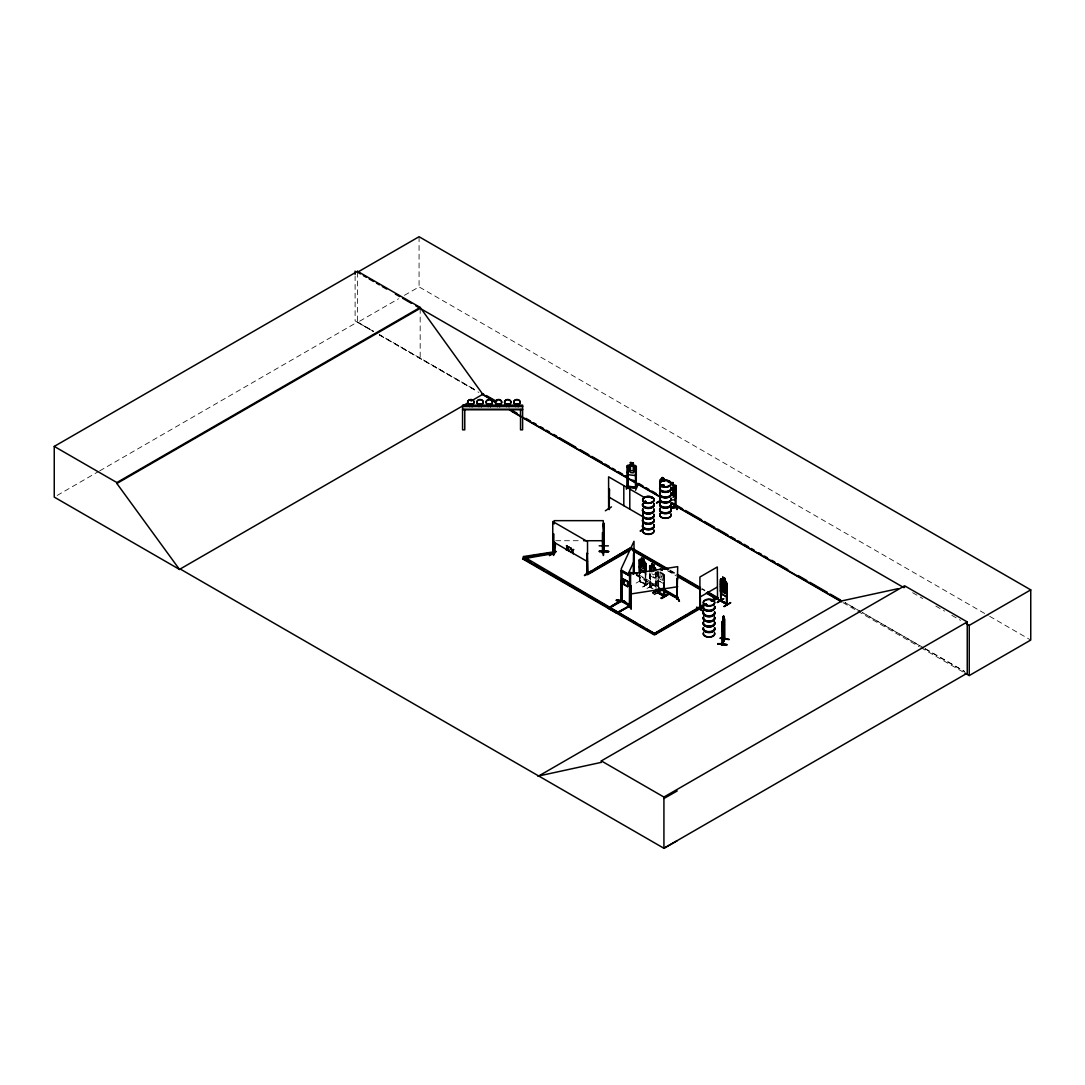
<?xml version="1.0" encoding="UTF-8"?>
<svg xmlns="http://www.w3.org/2000/svg" width="1085" height="1085" viewBox="0 0 1085 1085"><rect width="100%" height="100%" fill="white"/><g stroke="black" fill="none" stroke-linecap="round" stroke-linejoin="round"><path stroke-width="0.75" stroke-dasharray="5 3.75" d="M656.072 576.135L655.34 578.264C643.161 569.001 656.642 583.011 656.14 576.189M660.073 571.781L664.21 574.996L664.21 581.587L663.491 583.554L658.649 580.678L657.93 577.885L658.5 580.773L663.613 583.621L664.278 581.546M652.939 585.317L646.117 588.979L652.994 585.005M636.108 583.093L642.632 579.404M640.014 581.045L639.282 580.638L640.245 580.923M645.778 573.355L645.846 585.1C638.292 580.597 639.255 583.988 640.177 574.914M645.222 584.788L645.643 584.34M639.513 581.235L646.077 584.978L646.009 573.233M650.24 587.026L649.617 586.646L650.471 586.822M649.847 586.51L650.349 587.785L650.512 574.236M654.933 573.585L653.862 574.942L651.868 573.789M658.459 573.097L657.876 572.758L658.459 586.483M649.21 582.74L642.727 586.931L649.25 582.794M642.808 586.931L649.535 583.282M642.727 586.931L649.291 583.147M663.694 587.785L663.925 575.945L664.522 588.002M664.522 576.284L663.694 576.081M57.179 495.425L98.179 471.744M99.644 470.904L357.562 321.987L373.579 331.237M357.562 272.226L357.562 322.408L398.575 298.741M404.42 295.351L419.068 286.901L988.204 615.493M663.518 573.694L664.278 575.009M652.953 585.29L646.47 588.775M649.847 587.243L650.512 587.595M639.58 580.543L640.014 581.777L639.947 575.05M645.846 584.367L640.014 581.262L646.009 584.178M645.412 584.598L645.412 572.894M649.915 587.283L649.915 573.897M555.737 540.723L580.312 540.723M650.146 587.745L650.281 574.372M373.362 331.359L355.107 320.862L355.107 276.078M379.208 334.723L475.501 390.098L379.411 334.6M860.988 611.777L844.944 602.541L860.947 611.791M923.728 647.853L862.453 612.605L923.566 647.948M925.179 648.681L964.579 671.344M989.683 616.334L1030.75 640.055M912.634 592.695L922.792 598.554M935.853 606.095L944.574 611.126M951.83 615.317L960.537 620.349M925.017 648.776L964.334 671.479M357.562 322.408L373.579 331.657M379.411 335.021L478.905 392.458M842.991 602.663L856.201 610.299M857.679 611.14L919.334 646.741M920.799 647.596L963.372 672.171M670.082 570.14L675.887 573.49M701.954 588.545L704.857 590.213M670.082 570.764L675.887 574.114M701.954 589.169L704.857 590.837M668.821 570.873L676.063 575.05M667.37 570.669L676.063 575.687M660.073 572.609L662.067 573.762L662.067 578.373L660.073 577.22L660.073 572.609L663.708 583.174M638.957 574.914L660.684 587.46M634.603 573.029L659.232 587.256M636.244 574.819L657.971 587.365M636.244 575.443L656.52 587.148M653.102 588.599L650.349 587.27L652.885 588.735M650.281 587.745L649.684 574.033M662.067 572.934L663.138 574.385L663.138 578.983L662.067 580.353L660.073 579.2L659.002 576.596L659.002 571.985M649.807 572.514L650.444 575.267M664.278 574.955L664.291 586.456M663.925 575.945L663.925 587.663M658.69 572.961L658.69 588.016M657.998 571.347L658.093 587.677M657.863 571.307L657.876 587.812M656.303 572.568L656.303 587.622M656.072 569.598L656.072 591.094M655.706 572.229L655.706 587.283M655.489 572.351L655.489 587.405M645.182 573.016L645.182 584.801M639.58 574.589L639.39 581.465L639.35 574.711M420.18 308.371L420.18 358.552M419.068 236.72L419.068 286.901"/><path stroke-width="1.5" d="M603.436 526.333L603.558 524.408L603.721 528.544L603.463 524.408M603.816 528.381L603.613 522.984L603.558 524.584M603.721 538.445L603.572 539.733L603.572 537.265M722.732 643.161C728.889 628.486 718.84 651.692 722.583 643.432M722.732 643.798L724.807 639.173L724.726 619.087M722.176 644.219L722.081 622.627L724.061 617.216L724.183 639.635L724.644 638.848M620.932 600.9L629.49 606.027M621.502 599.829C620.308 602.758 633.789 604.887 630.331 606.298L630.209 573.992L677.705 566.641L677.013 599.083L676.809 578.793L677.705 578.847L676.809 578.793M634.02 572.839L633.477 573.233M717.741 643.853C726.177 642.605 733.541 646.891 717.741 643.853L726.801 644.897L717.85 643.568M616.511 600.534L625.543 601.673M625.421 601.944C617.419 601.117 609.865 598.974 624.065 601.022M616.606 599.978L624.051 601.104M696.556 607.586L703.27 611.248M696.706 607.125L703.256 610.855M722.176 622.641L722.434 621.163M603.775 551.356L604.209 550.543M633.45 574.019L633.681 553.431L633.708 573.45M633.396 573.219L634.603 572.405L633.342 573.762M722.963 617.745L723.654 615.914L722.474 621.759L722.583 644.164M644.422 501.962L645.914 501.473M644.761 501.758L645.019 501.311M645.914 501.582L645.561 502.124M651.258 498.042L652.071 498.327L651.651 497.703M652.207 498.191L651.719 498.259M661.524 485.863L662.813 486.053M663.111 485.89L662.989 485.741M663.247 485.863L661.619 485.47M668.333 482.093L669.255 481.862M669.269 481.998L668.536 481.74L669.214 482.065M705.331 604.969L705.969 603.992L706.728 604.86M706.674 604.752L706.281 604.047M711.909 600.968L712.601 600.534L712.262 601.171M616.592 600.344L624.051 601.375M621.393 570.778L630.561 575.389L630.561 605.471L616.985 613.31L608.427 608.292M621.38 571.239L630.087 576.203M621.854 570.412L630.561 575.389L629.788 575.809L630.087 605.661M620.783 601.049L621.163 580.38M608.36 608.102L621.38 600.127L630.561 605.444L621.271 600.181L608.292 608.292M616.483 612.944L630.141 605.322M629.937 605.728L621.42 600.615L609.811 607.342M603.775 550.176L603.382 555.493L603.396 549.783M603.775 550.909L603.83 528.327M635.213 465.668L636.203 466.604L636.244 488.142L636.325 466.523L635.267 465.533L627.401 465.56L627.252 487.124M628.229 466.957L627.347 467.052L628.229 466.957L628.269 487.233L627.523 486.175M627.388 472.246L628.378 474.728M630.371 462.536L633.355 462.861L630.371 462.536L630.453 465.153L628.974 465.818L628.974 470.429L630.453 472.558L633.233 472.87L634.711 471.053L634.711 466.442L633.233 465.451L633.247 462.929M630.358 465.058L627.388 465.614M635.308 475.501L636.217 473.128L635.281 475.555L628.323 474.742M626.357 488.277L628.12 483.991L626.411 489.227M626.791 487.952L628.079 484.018M628.201 487.26L628.147 486.27M628.323 486.311L636.38 487.192M635.254 465.601L633.328 465.384L633.355 462.861M635.471 467.757L636.285 467.838L635.471 467.757L635.485 488.047M635.308 487.992L635.403 487.056L635.566 487.802M635.552 490.257L637.709 485.443M645.751 570.222L644.992 572.27L639.974 569.367L639.323 566.519M726.15 591.623L727.018 589.67L726.204 591.732L721.186 588.843L720.589 585.954L721.254 588.802M645.778 570.1L645.046 572.229L639.987 569.354L645.114 572.188L645.711 563.563L643.907 561.677L639.838 568.743M726.869 594.458L726.123 596.587L726.936 594.512M670.91 500.131L675.114 499.71L676.104 497.079L676.104 485.632L673.039 485.171L673.025 482.649L670.245 482.961M675.019 494.76L676.091 492.21L675.087 494.828L670.883 495.235L675.087 494.828M630.032 606.095L631.104 606.122M722.963 618.572L723.41 616.728M722.718 623.672L722.624 644.164M720.237 638.116L729.079 639.309M629.517 572.487L636.841 573.49M621.474 600.507L621.271 568.703L633.993 541.279L634.06 573.612L629.422 572.663M621.461 600.602L621.325 570.656L630.154 575.674L621.529 571.266M656.791 502.897L660.724 500.605M616.89 613.161L630.928 605.444M629.395 605.498L629.598 575.348M628.364 603.694L631.294 608.753L629.341 604.874M717.28 602.568L723.803 598.798M549.498 555.466L555.981 551.668M605.335 510.791L611.506 506.885M661.063 590.728L654.309 594.417M623.387 584.205L625.502 579.634M627.632 575.064L633.993 561.352M553.418 553.418L552.672 553.038L553.323 554.15L553.567 533.901L552.753 533.698L553.336 534.037M553.635 553.282L552.902 552.875M552.78 553.825L553.648 553.987L553.567 533.901M608.509 509.096L609.255 509.475L609.404 489.227L608.59 489.023L609.187 489.362M587.582 573.151L586.863 572.948M587.799 573.68L587.148 553.309L587.148 573.382M642.917 528.666L642.917 527.934M657.808 592.871L664.359 596.533L664.291 588.124M658.771 592.315C657.944 594.458 659.531 592.654 658.69 588.016M663.925 589.331L663.708 596.235L663.694 587.785M553.892 550.109L553.513 555.493L553.974 550.176M655.706 589.887L655.408 590.742L656.14 591.135L655.76 589.887L656.303 590.945M656.303 590.891L656.303 590.213M720.589 600.208C722.257 600.33 720.182 599.991 720.589 600.941M720.454 590.918L720.521 579.376L721.281 578.847L727.018 583.025L727.004 604.616L720.481 600.873L727.235 604.481L726.584 584.028L726.719 604.101M675.141 507.048L675.114 487.002L675.996 487.097L675.114 487.002M671.656 493.322L674.178 490.773L672.293 493.824L674.26 496.523L671.696 494.421M699.893 609.309L699.92 577.017L717.307 566.98L717.538 599.381M673.039 497.418L674.531 495.262L674.531 490.664L673.039 490.013L675.087 489.742L673.148 489.918L673.161 487.504M673.039 492.59L674.531 490.447L674.531 485.836L673.039 485.171L676.104 485.632M621.895 570.954L621.868 601.076M621.854 601.009L608.793 608.495M661.524 485.592L662.392 485.212M662.23 485.131L661.918 485.32M661.918 485.578L662.989 485.578M668.333 481.943L669.065 482.011M705.426 604.535L706.349 604.386M711.909 600.819L712.831 600.737M568.296 548.535L569.381 551.18L567.645 549.01L568.879 546.908L566.302 549.81L567.157 549.892M570.561 548.305L571.904 550.637L573.599 549.634L570.534 552.265L571.985 550.692L570.927 548.088L571.985 550.692M571.904 550.637L573.111 549.349M566.79 550.109L569.367 547.193M630.127 606.081L631.009 606.135M659.422 588.192L677.799 598.174M677.799 598.893L676.728 598.879L677.705 597.984M566.302 549.81L568.038 547.993L566.695 545.646L567.401 548.454M573.599 549.634L572.161 551.18L573.246 553.825L572.527 550.977M554.923 542.337C556.252 545.457 554.204 553.825 554.828 552.97L554.028 551.98L555.018 552.401M700.503 609.255L700.218 589.046L700.218 609.417M675.969 506.464L670.788 507.02M675.277 507.278C676.199 503.888 676.904 510.072 670.856 507.726M645.683 502.07L644.463 501.745M720.589 579.444L721.308 578.942M639.35 573.043L639.323 559.901L640.082 559.358L644.992 562.328L643.622 561.474L643.703 558.951L641.479 557.771L641.547 560.362L640.476 560.579L640.476 565.19L641.547 567.767L643.554 568.92L644.626 567.55L643.703 558.951M639.39 559.968L640.109 559.467M724.78 583.323C720.86 578.929 724.17 586.904 721.145 583.73L720.454 584.232M554.096 552.007L554.191 552.984L554.096 542.337M554.191 552.713L554.923 552.74M602.528 552.251L603.355 552.007M603.233 552.211L603.301 552.957M603.301 552.238L602.365 552.224M714.215 597.333L720.901 601.063L714.35 597.265M721.145 583.73L726.936 587.88M726.109 586.619L724.712 585.832L725.784 587.27L725.784 591.867L724.712 593.237L722.691 592.098L721.606 589.508L721.606 584.896L722.691 584.693M720.386 590.891L721.05 593.726L726.204 596.547M721.05 593.726L726.15 596.438M609.377 508.512L608.522 508.322L609.255 508.743M549.553 555.561L556.035 551.356L549.553 555.14M587.745 553.635L586.931 553.431M642.903 529.114L640.299 531.04L643.229 529.656M640.353 530.999L642.944 529.439M584.462 575.294C596.14 570.045 597.008 567.563 584.503 575.633M639.323 559.901L639.58 572.907M639.58 561.203L640.177 561.542M645.778 571.686L645.846 563.522M645.182 573.016L645.412 564.525L646.009 571.551M646.009 564.865L645.182 564.661M664.291 596.492C663.654 592.708 651.529 590.104 664.359 595.801M664.291 595.76L663.911 595.245M661.24 597.943L667.75 594.187L661.28 597.998M661.606 598.567L668.062 594.729L661.24 598.364M180.273 569.042L179.567 569.462L54.25 497.106L54.25 446.41L357.562 271.291L420.18 307.435L482.798 394.289L495.967 401.898M357.562 271.291L357.562 272.226L419.068 236.72L1030.75 589.874L1030.75 640.055L969.244 675.562L964.85 673.012M54.25 446.41L116.868 482.554L420.18 307.435M677.203 840.712L663.925 848.28L180.191 569.001L179.473 569.408L116.868 483.49L420.18 308.371M179.473 569.408L468.177 402.725M471.093 401.043L483.503 393.882M703.568 606.637L654.445 634.996L522.644 558.911L523.919 557.554L553.594 552.957L553.133 551.953L523.458 556.551L523.919 558.178L531.243 562.396M522.644 558.911L553.594 553.581L553.133 551.953M664.237 478.865L664.237 481.333L660.792 479.177L660.033 479.706L660.073 501.297M660.29 481.008L660.887 481.347M662.243 480.018L661.172 480.384M664.305 478.824L662.243 477.549L664.305 478.824L664.305 481.292M566.329 545.864L567.224 545.945M571.09 548.603L572.27 550.434M568.486 551.085L568.011 548.793L569.015 551.383M660.765 500.321L656.493 502.789L660.765 500.741M571.022 552.55L572.243 551.234L573.083 553.309L571.876 551.451M629.531 550.488L587.514 574.738L586.253 574.006L630.982 547.559L668.645 569.299M589.141 572.337L592.044 570.669M594.946 568.988L629.707 548.291L665.919 569.205M586.253 573.382L587.514 574.114L630.982 549.024M621.868 570.344L621.095 570.791L629.788 575.809M623.238 579.092L627.754 581.506L627.578 586.619L623.238 584.11L623.238 579.092L627.754 581.506M651.868 566.207L651.868 563.739L650.797 571.198M653.929 565.014L651.8 563.78M650.281 567.672L649.684 567.333L650.281 571.022M623.238 584.11L627.754 586.524M654.011 567.441L655.367 568.309L650.376 565.516M656.072 569.598L655.313 568.282M608.929 608.007L621.868 600.453M655.516 590.077L656.371 590.267M659.87 589.345L652.994 592.952L659.531 588.775L677.623 598.73L679.468 601.293L677.013 596.126M653.034 592.559L659.87 589.399M676.85 598.35L678.071 597.496L676.877 598.798M722.664 577.261L724.875 578.454L725.797 582.442L725.797 587.053L724.726 588.409L722.732 587.27L721.661 584.666L721.661 580.055L722.732 579.851L722.732 577.22L724.875 578.454M720.521 579.376L720.752 601.049M720.711 600.724L720.562 580.814L721.376 581.017M699.92 597.089L717.307 587.053M727.167 584.367L726.353 584.164M703.758 604.44L654.445 633.531L686.357 615.114M711.014 600.249L715.354 598.364M689.26 613.445L699.405 607.586M711.014 600.887L713.903 599.205M522.644 558.273L654.445 634.372L703.568 606.013M713.727 600.154L717.89 597.74L713.727 600.778M721.01 601.226L721.376 592.736M723.953 606.434L730.422 602.582M724.21 606.596L730.734 602.826M537.997 776.399L842.028 600.859L898.041 588.68M538.702 775.978L601.321 762.362L601.321 760.91L904.632 585.792L967.25 621.936L967.25 673.161L663.925 848.28L663.925 797.055L967.25 621.936M904.632 587.243L903.927 587.663L415.813 305.848M966.342 623.699L969.244 625.38L1030.75 589.874M663.925 798.519L677.203 790.951M636.19 488.114L627.347 487.124L627.401 465.56M663.016 486.094L661.674 485.89M706.593 604.969L705.372 604.86M630.928 606.176L630.928 585.886L630.127 586.008L630.928 585.886M644.843 501.392L645.819 501.758M676.05 507.197L675.996 485.619M630.087 575.552L630.317 606.271M608.861 508.228L609.16 509.475L609.404 489.227M587.08 572.609L587.582 573.884L587.514 541.578L552.753 521.505L552.753 553.852M726.516 604.06L726.584 584.028M679.02 600.954L677.026 596.167M631.104 605.593L630.114 605.633M523.458 557.175L526.754 556.659M530.05 556.157L541.591 554.367M544.887 553.865L548.183 553.35M630.209 594.065L677.705 586.714M670.774 488.209L672.551 488.006L672.551 488.833L670.774 489.037M670.761 483.367L672.537 483.178L672.537 483.991L670.761 484.195M670.856 507.21L675.114 506.559M670.788 507.549L676.023 506.98M617.487 612.944L608.36 607.681M677.623 597.998L677.515 598.73M723.559 615.9L723.912 623.088L722.841 627.496L722.474 626.37M658.419 593.169L658.459 588.151M721.132 601.266L721.145 581.153M726.896 604.576L726.38 603.558M603.626 528.504L603.667 546.664M603.68 527.202L603.721 522.984L603.586 528.612M604.142 530.782L604.209 551.37L604.019 546.08L603.789 550.543M603.748 536.451L603.83 538.296M608.414 545.864L599.191 545.823M599.395 551.031L608.631 551.628L599.395 551.099M608.631 551.614L599.408 551.722M599.395 551.451L608.617 551.316M554.096 524.001L554.096 520.651L603.26 520.651L603.26 552.93L602.433 552.97L602.433 532.667L603.26 532.667M603.355 552.74L602.365 552.957M469.71 404.04L472.097 404.04M478.933 404.04L481.32 404.04M488.155 404.04L490.542 404.04M497.364 404.04L499.765 404.04M506.586 404.04L508.973 404.04M515.809 404.04L518.196 404.04M462.563 406.021L522.604 406.021M462.563 406.549L522.604 406.549M462.563 409.194L522.604 409.194M462.563 409.764L522.604 409.764M583.594 540.723L603.26 540.723M644.571 501.989L645.453 501.935A5.832 3.363 0 0 0 644.219 502.477M724.4 624.187L722.434 631.144L724.075 627.157M722.108 622.6L722.176 629.273M720.142 638.292L729.093 639.607M629.409 572.378L636.854 573.504M627.333 486.446L636.203 487.151M676.932 509.258L676.091 505.651M627.374 487.151L636.38 487.924M656.059 591.135L655.489 590.104M655.842 589.887L655.516 590.81M640.014 559.399L641.615 560.321M720.752 600.778L714.188 597.415M357.562 272.226L360.478 273.908M363.394 275.59L366.31 277.272M369.212 278.954L373.579 281.476M376.495 283.158L379.411 284.84M382.327 286.521L386.694 289.044M395.428 294.089L399.795 296.612M402.711 298.294L411.446 303.325M660.711 479.217L662.311 480.14M486.433 395.564L496.672 401.477M512.771 410.767L517.165 413.304M525.94 418.376L530.334 420.912M533.264 422.608L536.18 424.289M540.574 426.825L543.504 428.521M546.433 430.202L549.349 431.898M553.743 434.434L556.673 436.116M559.602 437.811L575.701 447.101M580.082 449.638L588.87 454.71M591.786 456.392L602.039 462.305M604.955 464L609.35 466.536M612.279 468.218L615.209 469.913M618.138 471.609L622.519 474.131M625.448 475.827L628.378 477.522M632.758 480.045L635.688 481.74M638.617 483.435L643.012 485.971M645.941 487.653L648.857 489.349M651.787 491.03L656.181 493.567M672.28 502.857L682.519 508.77M685.449 510.465L701.547 519.756M704.463 521.451L714.717 527.364M717.633 529.046L727.886 534.973M730.802 536.655L735.196 539.191M738.125 540.886L741.055 542.568M743.984 544.263L748.365 546.799M751.295 548.481L754.224 550.176M758.605 552.713L761.534 554.394M764.464 556.09L767.393 557.771M771.788 560.308L774.704 562.003M777.633 563.685L787.873 569.611M798.126 575.525L806.901 580.583M809.83 582.279L827.394 592.41M830.31 594.105L840.563 600.019M509.136 409.493L659.856 496.51M671.561 503.277L841.309 601.28M481.835 394.153L495.058 401.789M511.198 411.106L520.013 416.192M522.943 417.888L659.477 496.713M671.222 503.494L674.165 505.19M677.094 506.885L841.526 601.822M643.364 496.903L608.59 476.83L608.631 509.15M608.59 496.903L643.364 516.975M721.199 578.888L722.8 579.81L722.8 577.342M726.231 581.791L724.807 580.963L724.807 578.495M723.505 598.689L717.348 602.243M677.338 574.318L700.517 587.704M707.759 591.881L717.89 597.74M632.419 549.024L667.194 569.096M677.338 574.955L699.066 587.5M707.759 592.519L717.89 598.364M677.515 575.891L700.693 589.277M706.484 592.613L716.629 599.096L706.484 593.251M632.609 550.597L664.481 568.988M677.515 576.515L700.693 589.901M662.203 570.385L660.073 569.15L662.135 570.425M651.936 566.343L649.657 565.895L649.725 570.913M662.135 588.301L678.071 597.496M663.586 589.765L676.62 597.292M552.753 541.578L587.514 561.65M523.458 556.551L655.72 634.264L646.931 629.192M534.173 564.091L544.412 570.018M547.342 571.7L636.678 623.278M639.607 624.974L644.002 627.51M601.321 760.91L663.925 797.055M675.06 489.688L676.131 490.501M642.713 528.87L642.768 508.757M553.648 553.987L552.97 533.562M646.185 501.84L645.426 501.284A5.75 3.323 0 0 0 644.273 501.894M609.377 509.245L608.821 488.887M657.863 592.858L657.876 589.481M653.048 592.912L659.558 589.114M518.196 406.563L515.809 403.864L515.809 406.644M508.973 406.563L506.586 403.864L506.586 406.644M499.765 406.563L497.364 403.864L497.364 406.644M490.542 406.563L488.155 403.864L488.155 406.644M481.32 406.563L478.933 403.864L478.933 406.644M472.097 406.563L469.71 403.864L469.71 406.644M654.933 568.974L653.862 567.536L654.011 564.973M644.978 562.288L645.751 563.59M629.449 604.494L631.294 608.753M628.405 603.64L630.805 608.821M566.695 545.646L567.753 548.25L566.858 546.162M627.401 472.178L628.31 474.796M673.12 485.022L673.12 482.554L670.164 482.933M675.63 505.339L677.04 509.611L675.195 504.457M722.108 629.192L722.434 631.144L722.081 629.259M969.244 625.38L969.244 675.562M726.801 587.921L726.801 594.499M724.305 617.555L724.183 639.635M700.218 589.046L700.245 609.431M673.039 485.999L673.039 490.61M673.039 490.827L673.039 495.438M664.522 588.002L664.59 596.397L658.093 592.695L658.093 589.358M653.862 571.429L653.862 568.35L651.868 567.197L651.868 571.809M649.807 565.936L649.807 570.873M645.412 564.525L645.412 572.894M640.177 566.56L640.177 573.246M639.947 561.664L639.947 573.382M633.681 553.431L633.613 573.545M629.788 489.064L629.788 509.136M627.578 581.601L627.578 586.619M623.807 485.619L623.807 505.691M623.414 578.997L623.414 584.015M621.529 580.651L621.691 601.049M603.979 526.049L603.992 546.664M587.148 553.309L586.958 573.572M520.529 409.493L520.529 429.836L522.604 429.836L522.604 405.125L462.563 405.125L462.563 429.836L464.773 429.836L464.773 409.493M518.196 403.864L518.196 406.644M508.973 403.864L508.973 406.644M499.765 403.864L499.765 406.644M490.542 403.864L490.542 406.644M481.32 403.864L481.32 406.644M472.097 403.864L472.097 406.644M355.107 271.101L355.107 274.424M116.868 482.554L116.868 483.49M653.862 514.182A5.71 3.296 0 0 1 648.342 518.332A5.71 3.296 0 0 1 642.822 514.182M653.97 503.983A5.832 3.363 0 0 1 648.342 508.214A5.832 3.363 0 0 1 642.7 503.983M653.889 504.322A5.75 3.323 0 0 1 648.342 508.499A5.75 3.323 0 0 1 642.781 504.322M644.273 502.83A5.75 3.323 0 0 1 645.466 502.301M653.97 503.698A5.832 3.363 0 0 1 648.342 507.929A5.832 3.363 0 0 1 642.7 503.698M644.219 502.192A5.832 3.363 0 0 1 645.426 501.65M653.889 503.386A5.75 3.323 0 0 1 648.342 507.563A5.75 3.323 0 0 1 642.781 503.386M653.889 509.855A5.75 3.323 0 0 1 648.342 514.032A5.75 3.323 0 0 1 642.781 509.855M653.97 509.516A5.832 3.363 0 0 1 648.342 513.761A5.832 3.363 0 0 1 642.7 509.516M653.97 509.231A5.832 3.363 0 0 1 648.342 513.476A5.832 3.363 0 0 1 642.7 509.231M653.889 508.919A5.75 3.323 0 0 1 648.342 513.11A5.75 3.323 0 0 1 642.781 508.919M653.889 514.48A5.75 3.323 0 0 1 648.342 518.657A5.75 3.323 0 0 1 642.781 514.48M653.875 515.009A5.737 3.309 0 0 1 648.342 519.173A5.737 3.309 0 0 1 642.795 515.009M653.862 529.968A5.71 3.296 0 0 1 648.342 534.118A5.71 3.296 0 0 1 642.822 529.968M653.902 514.724A5.764 3.323 0 0 1 648.342 518.915A5.764 3.323 0 0 1 642.768 514.724M653.889 520.108A5.75 3.323 0 0 1 648.342 524.286A5.75 3.323 0 0 1 642.781 520.108M653.889 519.173A5.75 3.323 0 0 1 648.342 523.35A5.75 3.323 0 0 1 642.781 519.173M653.889 525.642A5.75 3.323 0 0 1 648.342 529.819A5.75 3.323 0 0 1 642.781 525.642M653.97 525.303A5.832 3.363 0 0 1 648.342 529.548A5.832 3.363 0 0 1 642.7 525.303M653.97 525.018A5.832 3.363 0 0 1 648.342 529.263A5.832 3.363 0 0 1 642.7 525.018M653.889 524.706A5.75 3.323 0 0 1 648.342 528.897A5.75 3.323 0 0 1 642.781 524.706M653.97 519.769A5.832 3.363 0 0 1 648.342 524.001A5.832 3.363 0 0 1 642.7 519.769M653.97 519.484A5.832 3.363 0 0 1 648.342 523.716A5.832 3.363 0 0 1 642.7 519.484M653.889 530.267A5.75 3.323 0 0 1 648.342 534.444A5.75 3.323 0 0 1 642.781 530.267M671.072 493.417A5.832 3.363 0 0 1 664.671 497.622A5.832 3.363 0 0 1 660.385 492.604M670.978 493.743A5.737 3.309 0 0 1 664.685 497.893A5.737 3.309 0 0 1 660.467 492.956M670.964 498.083A5.71 3.296 0 0 1 664.698 502.206A5.71 3.296 0 0 1 660.494 497.283M661.375 486.311A5.737 3.309 0 0 0 670.978 484.819A5.737 3.309 0 0 0 663.952 480.764A5.737 3.309 0 0 0 661.375 486.311A5.832 3.363 0 0 1 663.925 485.497M661.375 485.863A5.75 3.323 0 0 0 670.991 484.371A5.75 3.323 0 0 0 663.952 480.316A5.75 3.323 0 0 0 661.375 485.863A5.75 3.323 0 0 1 663.952 484.927M671.072 487.87A5.832 3.363 0 0 1 664.671 492.088A5.832 3.363 0 0 1 660.385 487.07M670.991 492.821A5.75 3.323 0 0 1 664.685 496.971A5.75 3.323 0 0 1 660.453 492.02M670.978 488.209A5.737 3.309 0 0 1 664.685 492.359A5.737 3.309 0 0 1 660.467 487.409M661.375 486.731A5.737 3.309 0 0 1 662.569 486.202M671.072 493.132A5.832 3.363 0 0 1 664.671 497.337A5.832 3.363 0 0 1 660.385 492.319M671.072 487.585A5.832 3.363 0 0 1 664.671 491.803A5.832 3.363 0 0 1 660.385 486.772M661.321 486.08A5.832 3.363 0 0 1 663.925 485.212M670.991 487.287A5.75 3.323 0 0 1 664.685 491.437A5.75 3.323 0 0 1 660.453 486.473M671.072 509.204A5.832 3.363 0 0 1 664.671 513.408A5.832 3.363 0 0 1 660.385 508.39M670.991 509.53A5.75 3.323 0 0 1 664.685 513.68A5.75 3.323 0 0 1 660.453 508.729M671.005 513.978A5.764 3.323 0 0 1 664.685 518.142A5.764 3.323 0 0 1 660.453 513.178M670.964 498.897A5.71 3.296 0 0 1 664.698 503.02A5.71 3.296 0 0 1 660.494 498.11M671.005 514.168A5.764 3.323 0 0 1 664.685 518.332A5.764 3.323 0 0 1 660.453 513.368M671.072 503.657A5.832 3.363 0 0 1 664.671 507.875A5.832 3.363 0 0 1 660.385 502.857M670.991 508.607A5.75 3.323 0 0 1 664.685 512.757A5.75 3.323 0 0 1 660.453 507.807M670.991 503.996A5.75 3.323 0 0 1 664.685 508.146A5.75 3.323 0 0 1 660.453 503.196M671.072 508.919A5.832 3.363 0 0 1 664.671 513.124A5.832 3.363 0 0 1 660.385 508.105M671.072 503.372A5.832 3.363 0 0 1 664.671 507.59A5.832 3.363 0 0 1 660.385 502.558M670.978 503.074A5.737 3.309 0 0 1 664.685 507.21A5.737 3.309 0 0 1 660.467 502.274M714.527 616.958A5.71 3.296 0 0 1 709.007 621.108A5.71 3.296 0 0 1 703.487 616.958M714.554 607.085A5.737 3.309 0 0 1 709.007 611.262A5.737 3.309 0 0 1 703.46 607.085M714.554 606.162A5.737 3.309 0 0 1 709.007 610.326A5.737 3.309 0 0 1 703.46 606.162M714.554 612.618A5.737 3.309 0 0 1 709.007 616.795A5.737 3.309 0 0 1 703.46 612.618M714.635 612.293A5.832 3.363 0 0 1 709.007 616.524A5.832 3.363 0 0 1 703.378 612.293M714.635 612.008A5.832 3.363 0 0 1 709.007 616.239A5.832 3.363 0 0 1 703.378 612.008M714.554 611.696A5.737 3.309 0 0 1 709.007 615.86A5.737 3.309 0 0 1 703.46 611.696M714.635 606.746A5.832 3.363 0 0 1 709.007 610.991A5.832 3.363 0 0 1 703.378 606.746M714.635 606.461A5.832 3.363 0 0 1 709.007 610.706A5.832 3.363 0 0 1 703.378 606.461M714.567 617.256A5.764 3.323 0 0 1 709.007 621.447A5.764 3.323 0 0 1 703.446 617.256M714.527 617.772A5.71 3.296 0 0 1 709.007 621.922A5.71 3.296 0 0 1 703.487 617.772M714.527 632.745A5.71 3.296 0 0 1 709.007 636.895A5.71 3.296 0 0 1 703.487 632.745M714.567 617.473A5.764 3.323 0 0 1 709.007 621.664A5.764 3.323 0 0 1 703.446 617.473M714.554 622.871A5.737 3.309 0 0 1 709.007 627.049A5.737 3.309 0 0 1 703.46 622.871M714.554 621.949A5.737 3.309 0 0 1 709.007 626.113A5.737 3.309 0 0 1 703.46 621.949M714.554 628.405A5.737 3.309 0 0 1 709.007 632.582A5.737 3.309 0 0 1 703.46 628.405M714.635 628.079A5.832 3.363 0 0 1 709.007 632.311A5.832 3.363 0 0 1 703.378 628.079M714.635 627.795A5.832 3.363 0 0 1 709.007 632.026A5.832 3.363 0 0 1 703.378 627.795M714.554 627.483A5.737 3.309 0 0 1 709.007 631.646A5.737 3.309 0 0 1 703.46 627.483M714.635 622.532A5.832 3.363 0 0 1 709.007 626.777A5.832 3.363 0 0 1 703.378 622.532M714.635 622.247A5.832 3.363 0 0 1 709.007 626.493A5.832 3.363 0 0 1 703.378 622.247M714.567 633.043A5.764 3.323 0 0 1 709.007 637.234A5.764 3.323 0 0 1 703.446 633.043M725.499 592.871L723.614 589.508C722.678 592.844 720.372 590.254 723.153 588.694L721.796 585.113L723.573 588.382C724.36 585.113 726.936 587.88 724.048 589.223L725.499 592.871M723.532 619.332L722.841 625.516L723.532 619.332M727.248 603.721L721.213 600.737L727.248 603.721M632.731 463.349L630.955 463.146L630.955 463.973L632.731 464.163L632.731 463.349M633.233 466.279L630.453 465.98L630.453 470.592L633.233 470.89L633.233 466.279M724.346 583.567L723.044 582.835L724.346 584.395L724.346 583.567M724.712 586.659L722.691 585.507L722.691 590.118L724.712 591.257L724.712 586.659M643.202 559.25L641.9 558.517L643.202 560.063L643.202 559.25M643.554 562.328L641.547 561.189L641.547 565.8L643.554 566.94L643.554 562.328M663.884 479.068L662.596 478.336L663.884 479.895L663.884 479.068M724.373 578.739L723.085 578.007L724.373 579.566L724.373 578.739M724.726 581.831L722.732 580.678L722.732 585.29L724.726 586.442L724.726 581.831M653.509 565.271L652.221 564.525L653.509 566.085L653.509 565.271M662.243 480.18L662.243 477.549L662.175 480.058M645.466 502.504A5.75 3.323 0 0 0 654.092 499.629A5.75 3.323 0 0 0 645.466 496.754A5.75 3.323 0 0 0 645.466 502.504M645.48 502.952A5.723 3.309 0 0 0 654.065 500.09A5.723 3.309 0 0 0 645.48 497.215A5.723 3.309 0 0 0 645.48 502.952M645.453 502.68A5.764 3.323 0 0 0 654.092 499.805A5.764 3.323 0 0 0 645.453 496.916A5.764 3.323 0 0 0 645.453 502.68M662.569 486.365A5.75 3.323 0 0 0 671.195 483.49A5.75 3.323 0 0 0 662.569 480.614A5.75 3.323 0 0 0 662.569 486.365M664.685 502.518A5.75 3.323 0 0 0 670.991 498.368A5.764 3.323 0 0 1 664.685 502.545A5.764 3.323 0 0 1 660.453 497.581A5.75 3.323 0 0 0 664.685 502.518M514.683 403.932A3.187 2.604 0 0 0 520.013 402.766A3.187 2.604 0 0 0 516.121 399.578A3.187 2.604 0 0 0 514.683 403.932M515.348 404.529A3.187 2.604 0 0 0 520.122 402.264A3.187 2.604 0 0 0 515.348 400.012A3.187 2.604 0 0 0 515.348 404.529M505.474 403.932A3.187 2.604 0 0 0 510.804 402.766A3.187 2.604 0 0 0 506.898 399.578A3.187 2.604 0 0 0 505.474 403.932M506.125 404.529A3.187 2.604 0 0 0 510.913 402.264A3.187 2.604 0 0 0 506.125 400.012A3.187 2.604 0 0 0 506.125 404.529M477.807 403.932A3.187 2.604 0 0 0 483.137 402.766A3.187 2.604 0 0 0 479.245 399.578A3.187 2.604 0 0 0 477.807 403.932M478.471 404.529A3.187 2.604 0 0 0 483.245 402.264A3.187 2.604 0 0 0 478.471 400.012A3.187 2.604 0 0 0 478.471 404.529M496.903 404.352A3.187 2.604 0 0 0 501.69 402.101A3.187 2.604 0 0 0 496.903 399.85A3.187 2.604 0 0 0 496.903 404.352M496.252 404.108A3.187 2.604 0 0 0 501.582 402.942A3.187 2.604 0 0 0 497.676 399.755A3.187 2.604 0 0 0 496.252 404.108M487.694 404.352A3.187 2.604 0 0 0 492.468 402.101A3.187 2.604 0 0 0 487.694 399.85A3.187 2.604 0 0 0 487.694 404.352M487.029 404.108A3.187 2.604 0 0 0 492.359 402.942A3.187 2.604 0 0 0 488.453 399.755A3.187 2.604 0 0 0 487.029 404.108M468.598 403.932A3.187 2.604 0 0 0 473.928 402.766A3.187 2.604 0 0 0 470.022 399.578A3.187 2.604 0 0 0 468.598 403.932M469.249 404.529A3.187 2.604 0 0 0 474.036 402.264A3.187 2.604 0 0 0 469.249 400.012A3.187 2.604 0 0 0 469.249 404.529M706.132 605.24A5.75 3.323 0 0 0 714.757 602.365A5.75 3.323 0 0 0 706.132 599.49A5.75 3.323 0 0 0 706.132 605.24M706.145 605.701A5.71 3.296 0 0 0 714.73 602.84A5.71 3.296 0 0 0 706.145 599.978A5.71 3.296 0 0 0 706.145 605.701"/></g></svg>
